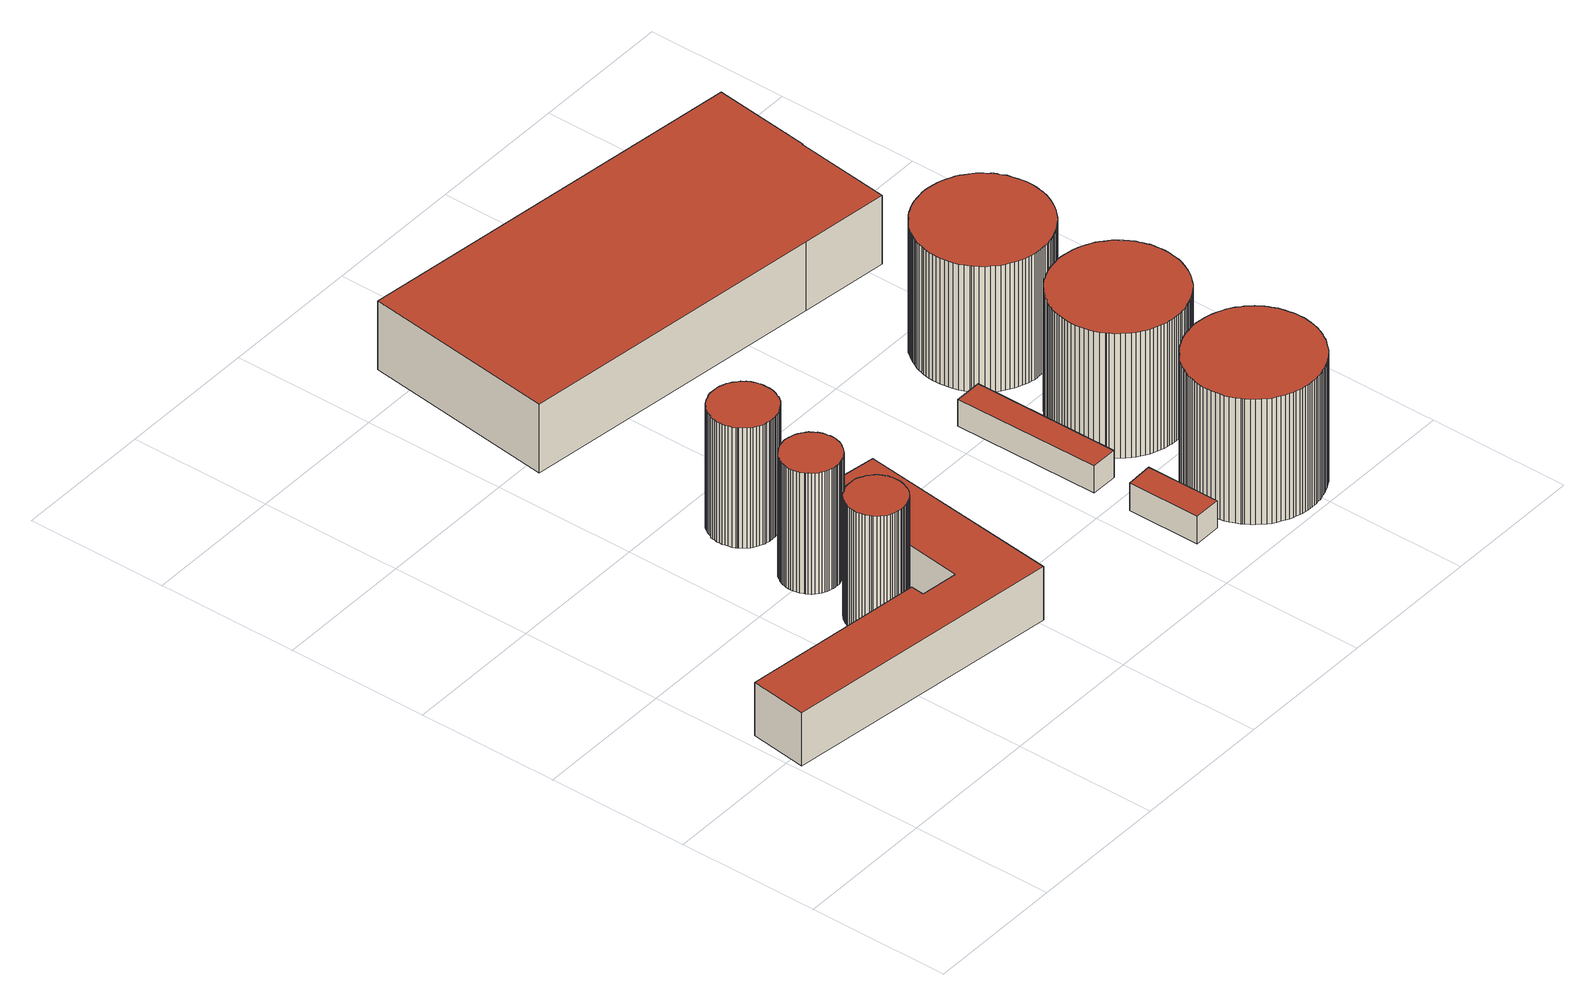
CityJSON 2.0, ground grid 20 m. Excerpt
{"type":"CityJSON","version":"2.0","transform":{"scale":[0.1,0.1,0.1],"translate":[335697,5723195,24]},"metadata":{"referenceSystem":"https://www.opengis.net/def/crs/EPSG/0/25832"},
"CityObjects":{
"building1":{"type":"Building","attributes":{"Geometrietyp2DReferenz":"3000","Gemeindeschluessel":"05170048","function":"31001_2143","roofType":"1000","measuredHeight":8.22},"address":[{"country":"Germany","locality":"Wesel","thoroughfareNumber":"1","thoroughfareName":"Zum Ölhafen"}],"geometry":[{"type":"Solid","lod":"2","boundaries":[[[[0,1,2,3]],[[4,5,1,0]],[[6,7,5,4]],[[8,9,7,6]],[[10,11,9,8]],[[12,13,11,10]],[[14,15,13,12]],[[3,2,15,14]],[[12,10,8,6,4,0,3,14]],[[1,5,7,9,11,13,15,2]]]],"semantics":{"surfaces":[{"type":"WallSurface"},{"type":"RoofSurface"},{"type":"GroundSurface"}],"values":[[0,0,0,0,0,0,0,0,1,2]]}}]},
"building2":{"type":"Building","attributes":{"Geometrietyp2DReferenz":"3000","Gemeindeschluessel":"05170048","function":"51003_1205","roofType":"1000","measuredHeight":18.51},"geometry":[{"type":"Solid","lod":"2","boundaries":[[[[16,17,18,19]],[[20,21,17,16]],[[22,23,21,20]],[[24,25,23,22]],[[26,27,25,24]],[[28,29,27,26]],[[30,31,29,28]],[[32,33,31,30]],[[34,35,33,32]],[[36,37,35,34]],[[38,39,37,36]],[[40,41,39,38]],[[42,43,41,40]],[[44,45,43,42]],[[46,47,45,44]],[[48,49,47,46]],[[50,51,49,48]],[[52,53,51,50]],[[54,55,53,52]],[[56,57,55,54]],[[58,59,57,56]],[[60,61,59,58]],[[62,63,61,60]],[[64,65,63,62]],[[66,67,65,64]],[[68,69,67,66]],[[70,71,69,68]],[[72,73,71,70]],[[74,75,73,72]],[[76,77,75,74]],[[78,79,77,76]],[[80,81,79,78]],[[82,83,81,80]],[[84,85,83,82]],[[86,87,85,84]],[[88,89,87,86]],[[90,91,89,88]],[[92,93,91,90]],[[94,95,93,92]],[[96,97,95,94]],[[98,99,97,96]],[[100,101,99,98]],[[102,103,101,100]],[[104,105,103,102]],[[106,107,105,104]],[[108,109,107,106]],[[110,111,109,108]],[[112,113,111,110]],[[114,115,113,112]],[[116,117,115,114]],[[118,119,117,116]],[[120,121,119,118]],[[122,123,121,120]],[[124,125,123,122]],[[126,127,125,124]],[[128,129,127,126]],[[130,131,129,128]],[[132,133,131,130]],[[134,135,133,132]],[[136,137,135,134]],[[138,139,137,136]],[[140,141,139,138]],[[142,143,141,140]],[[144,145,143,142]],[[146,147,145,144]],[[148,149,147,146]],[[150,151,149,148]],[[152,153,151,150]],[[154,155,153,152]],[[156,157,155,154]],[[158,159,157,156]],[[19,18,159,158]],[[156,154,152,150,148,146,144,142,140,138,136,134,132,130,128,126,124,122,120,118,116,114,112,110,108,106,104,102,100,98,96,94,92,90,88,86,84,82,80,78,76,74,72,70,68,66,64,62,60,58,56,54,52,50,48,46,44,42,40,38,36,34,32,30,28,26,24,22,20,16,19,158]],[[17,21,23,25,27,29,31,33,35,37,39,41,43,45,47,49,51,53,55,57,59,61,63,65,67,69,71,73,75,77,79,81,83,85,87,89,91,93,95,97,99,101,103,105,107,109,111,113,115,117,119,121,123,125,127,129,131,133,135,137,139,141,143,145,147,149,151,153,155,157,159,18]]]],"semantics":{"surfaces":[{"type":"WallSurface"},{"type":"RoofSurface"},{"type":"GroundSurface"}],"values":[[0,0,0,0,0,0,0,0,0,0,0,0,0,0,0,0,0,0,0,0,0,0,0,0,0,0,0,0,0,0,0,0,0,0,0,0,0,0,0,0,0,0,0,0,0,0,0,0,0,0,0,0,0,0,0,0,0,0,0,0,0,0,0,0,0,0,0,0,0,0,0,0,1,2]]}}]},
"building3":{"type":"Building","attributes":{"Geometrietyp2DReferenz":"3000","Gemeindeschluessel":"05170048","function":"51003_1205","roofType":"1000","measuredHeight":18.56},"geometry":[{"type":"Solid","lod":"2","boundaries":[[[[160,161,162,163]],[[164,165,161,160]],[[166,167,165,164]],[[168,169,167,166]],[[170,171,169,168]],[[172,173,171,170]],[[174,175,173,172]],[[176,177,175,174]],[[178,179,177,176]],[[180,181,179,178]],[[182,183,181,180]],[[184,185,183,182]],[[186,187,185,184]],[[188,189,187,186]],[[190,191,189,188]],[[192,193,191,190]],[[194,195,193,192]],[[196,197,195,194]],[[198,199,197,196]],[[200,201,199,198]],[[202,203,201,200]],[[204,205,203,202]],[[206,207,205,204]],[[208,209,207,206]],[[210,211,209,208]],[[212,213,211,210]],[[214,215,213,212]],[[216,217,215,214]],[[218,219,217,216]],[[220,221,219,218]],[[222,223,221,220]],[[224,225,223,222]],[[226,227,225,224]],[[228,229,227,226]],[[230,231,229,228]],[[232,233,231,230]],[[234,235,233,232]],[[236,237,235,234]],[[238,239,237,236]],[[240,241,239,238]],[[242,243,241,240]],[[244,245,243,242]],[[246,247,245,244]],[[248,249,247,246]],[[250,251,249,248]],[[252,253,251,250]],[[254,255,253,252]],[[256,257,255,254]],[[258,259,257,256]],[[260,261,259,258]],[[262,263,261,260]],[[264,265,263,262]],[[266,267,265,264]],[[268,269,267,266]],[[270,271,269,268]],[[272,273,271,270]],[[274,275,273,272]],[[276,277,275,274]],[[278,279,277,276]],[[280,281,279,278]],[[282,283,281,280]],[[284,285,283,282]],[[286,287,285,284]],[[288,289,287,286]],[[290,291,289,288]],[[292,293,291,290]],[[294,295,293,292]],[[296,297,295,294]],[[298,299,297,296]],[[300,301,299,298]],[[302,303,301,300]],[[163,162,303,302]],[[300,298,296,294,292,290,288,286,284,282,280,278,276,274,272,270,268,266,264,262,260,258,256,254,252,250,248,246,244,242,240,238,236,234,232,230,228,226,224,222,220,218,216,214,212,210,208,206,204,202,200,198,196,194,192,190,188,186,184,182,180,178,176,174,172,170,168,166,164,160,163,302]],[[161,165,167,169,171,173,175,177,179,181,183,185,187,189,191,193,195,197,199,201,203,205,207,209,211,213,215,217,219,221,223,225,227,229,231,233,235,237,239,241,243,245,247,249,251,253,255,257,259,261,263,265,267,269,271,273,275,277,279,281,283,285,287,289,291,293,295,297,299,301,303,162]]]],"semantics":{"surfaces":[{"type":"WallSurface"},{"type":"RoofSurface"},{"type":"GroundSurface"}],"values":[[0,0,0,0,0,0,0,0,0,0,0,0,0,0,0,0,0,0,0,0,0,0,0,0,0,0,0,0,0,0,0,0,0,0,0,0,0,0,0,0,0,0,0,0,0,0,0,0,0,0,0,0,0,0,0,0,0,0,0,0,0,0,0,0,0,0,0,0,0,0,0,0,1,2]]}}]},
"building4":{"type":"Building","attributes":{"Geometrietyp2DReferenz":"3000","Gemeindeschluessel":"05170048","function":"51003_1205","roofType":"1000","measuredHeight":18.57},"geometry":[{"type":"Solid","lod":"2","boundaries":[[[[304,305,306,307]],[[308,309,305,304]],[[310,311,309,308]],[[312,313,311,310]],[[314,315,313,312]],[[316,317,315,314]],[[318,319,317,316]],[[320,321,319,318]],[[322,323,321,320]],[[324,325,323,322]],[[326,327,325,324]],[[328,329,327,326]],[[330,331,329,328]],[[332,333,331,330]],[[334,335,333,332]],[[336,337,335,334]],[[338,339,337,336]],[[340,341,339,338]],[[342,343,341,340]],[[344,345,343,342]],[[346,347,345,344]],[[348,349,347,346]],[[350,351,349,348]],[[352,353,351,350]],[[354,355,353,352]],[[356,357,355,354]],[[358,359,357,356]],[[360,361,359,358]],[[362,363,361,360]],[[364,365,363,362]],[[366,367,365,364]],[[368,369,367,366]],[[370,371,369,368]],[[372,373,371,370]],[[374,375,373,372]],[[376,377,375,374]],[[378,379,377,376]],[[380,381,379,378]],[[382,383,381,380]],[[384,385,383,382]],[[386,387,385,384]],[[388,389,387,386]],[[390,391,389,388]],[[392,393,391,390]],[[394,395,393,392]],[[396,397,395,394]],[[398,399,397,396]],[[400,401,399,398]],[[402,403,401,400]],[[404,405,403,402]],[[406,407,405,404]],[[408,409,407,406]],[[410,411,409,408]],[[412,413,411,410]],[[414,415,413,412]],[[416,417,415,414]],[[418,419,417,416]],[[420,421,419,418]],[[422,423,421,420]],[[424,425,423,422]],[[426,427,425,424]],[[428,429,427,426]],[[430,431,429,428]],[[432,433,431,430]],[[434,435,433,432]],[[436,437,435,434]],[[438,439,437,436]],[[440,441,439,438]],[[442,443,441,440]],[[444,445,443,442]],[[446,447,445,444]],[[448,449,447,446]],[[450,451,449,448]],[[452,453,451,450]],[[454,455,453,452]],[[456,457,455,454]],[[458,459,457,456]],[[307,306,459,458]],[[456,454,452,450,448,446,444,442,440,438,436,434,432,430,428,426,424,422,420,418,416,414,412,410,408,406,404,402,400,398,396,394,392,390,388,386,384,382,380,378,376,374,372,370,368,366,364,362,360,358,356,354,352,350,348,346,344,342,340,338,336,334,332,330,328,326,324,322,320,318,316,314,312,310,308,304,307,458]],[[305,309,311,313,315,317,319,321,323,325,327,329,331,333,335,337,339,341,343,345,347,349,351,353,355,357,359,361,363,365,367,369,371,373,375,377,379,381,383,385,387,389,391,393,395,397,399,401,403,405,407,409,411,413,415,417,419,421,423,425,427,429,431,433,435,437,439,441,443,445,447,449,451,453,455,457,459,306]]]],"semantics":{"surfaces":[{"type":"WallSurface"},{"type":"RoofSurface"},{"type":"GroundSurface"}],"values":[[0,0,0,0,0,0,0,0,0,0,0,0,0,0,0,0,0,0,0,0,0,0,0,0,0,0,0,0,0,0,0,0,0,0,0,0,0,0,0,0,0,0,0,0,0,0,0,0,0,0,0,0,0,0,0,0,0,0,0,0,0,0,0,0,0,0,0,0,0,0,0,0,0,0,0,0,0,0,1,2]]}}]},
"building5":{"type":"Building","attributes":{"Geometrietyp2DReferenz":"3000","Gemeindeschluessel":"05170048","function":"31001_2512","roofType":"1000","measuredHeight":4.15},"address":[{"country":"Germany","locality":"Wesel","thoroughfareNumber":"1","thoroughfareName":"Zum Ölhafen"}],"geometry":[{"type":"Solid","lod":"2","boundaries":[[[[460,461,462,463]],[[464,465,461,460]],[[466,467,465,464]],[[463,462,467,466]],[[464,460,463,466]],[[461,465,467,462]]]],"semantics":{"surfaces":[{"type":"WallSurface"},{"type":"RoofSurface"},{"type":"GroundSurface"}],"values":[[0,0,0,0,1,2]]}}]},
"building6":{"type":"Building","attributes":{"Geometrietyp2DReferenz":"3000","Gemeindeschluessel":"05170048","function":"31001_2512","roofType":"1000","measuredHeight":4.15},"address":[{"country":"Germany","locality":"Wesel","thoroughfareNumber":"1","thoroughfareName":"Zum Ölhafen"}],"geometry":[{"type":"Solid","lod":"2","boundaries":[[[[468,469,470,471]],[[472,473,469,468]],[[474,475,473,472]],[[471,470,475,474]],[[472,468,471,474]],[[469,473,475,470]]]],"semantics":{"surfaces":[{"type":"WallSurface"},{"type":"RoofSurface"},{"type":"GroundSurface"}],"values":[[0,0,0,0,1,2]]}}]},
"building7":{"type":"Building","attributes":{"Geometrietyp2DReferenz":"3000","Gemeindeschluessel":"05170048","function":"51003_1205","roofType":"1000","measuredHeight":19.26},"geometry":[{"type":"Solid","lod":"2","boundaries":[[[[476,477,478,479]],[[480,481,477,476]],[[482,483,481,480]],[[484,485,483,482]],[[486,487,485,484]],[[488,489,487,486]],[[490,491,489,488]],[[492,493,491,490]],[[494,495,493,492]],[[496,497,495,494]],[[498,499,497,496]],[[500,501,499,498]],[[502,503,501,500]],[[504,505,503,502]],[[506,507,505,504]],[[508,509,507,506]],[[510,511,509,508]],[[512,513,511,510]],[[514,515,513,512]],[[516,517,515,514]],[[518,519,517,516]],[[520,521,519,518]],[[522,523,521,520]],[[524,525,523,522]],[[526,527,525,524]],[[528,529,527,526]],[[530,531,529,528]],[[532,533,531,530]],[[534,535,533,532]],[[536,537,535,534]],[[538,539,537,536]],[[540,541,539,538]],[[542,543,541,540]],[[544,545,543,542]],[[546,547,545,544]],[[548,549,547,546]],[[550,551,549,548]],[[552,553,551,550]],[[554,555,553,552]],[[556,557,555,554]],[[558,559,557,556]],[[560,561,559,558]],[[562,563,561,560]],[[564,565,563,562]],[[566,567,565,564]],[[568,569,567,566]],[[570,571,569,568]],[[572,573,571,570]],[[574,575,573,572]],[[576,577,575,574]],[[578,579,577,576]],[[580,581,579,578]],[[582,583,581,580]],[[584,585,583,582]],[[586,587,585,584]],[[588,589,587,586]],[[590,591,589,588]],[[592,593,591,590]],[[594,595,593,592]],[[596,597,595,594]],[[598,599,597,596]],[[600,601,599,598]],[[602,603,601,600]],[[604,605,603,602]],[[606,607,605,604]],[[608,609,607,606]],[[610,611,609,608]],[[612,613,611,610]],[[614,615,613,612]],[[616,617,615,614]],[[618,619,617,616]],[[620,621,619,618]],[[622,623,621,620]],[[624,625,623,622]],[[626,627,625,624]],[[628,629,627,626]],[[630,631,629,628]],[[632,633,631,630]],[[634,635,633,632]],[[636,637,635,634]],[[638,639,637,636]],[[640,641,639,638]],[[642,643,641,640]],[[644,645,643,642]],[[646,647,645,644]],[[648,649,647,646]],[[650,651,649,648]],[[652,653,651,650]],[[654,655,653,652]],[[656,657,655,654]],[[658,659,657,656]],[[660,661,659,658]],[[662,663,661,660]],[[664,665,663,662]],[[666,667,665,664]],[[668,669,667,666]],[[670,671,669,668]],[[672,673,671,670]],[[674,675,673,672]],[[676,677,675,674]],[[678,679,677,676]],[[680,681,679,678]],[[682,683,681,680]],[[684,685,683,682]],[[686,687,685,684]],[[688,689,687,686]],[[690,691,689,688]],[[479,478,691,690]],[[688,686,684,682,680,678,676,674,672,670,668,666,664,662,660,658,656,654,652,650,648,646,644,642,640,638,636,634,632,630,628,626,624,622,620,618,616,614,612,610,608,606,604,602,600,598,596,594,592,590,588,586,584,582,580,578,576,574,572,570,568,566,564,562,560,558,556,554,552,550,548,546,544,542,540,538,536,534,532,530,528,526,524,522,520,518,516,514,512,510,508,506,504,502,500,498,496,494,492,490,488,486,484,482,480,476,479,690]],[[477,481,483,485,487,489,491,493,495,497,499,501,503,505,507,509,511,513,515,517,519,521,523,525,527,529,531,533,535,537,539,541,543,545,547,549,551,553,555,557,559,561,563,565,567,569,571,573,575,577,579,581,583,585,587,589,591,593,595,597,599,601,603,605,607,609,611,613,615,617,619,621,623,625,627,629,631,633,635,637,639,641,643,645,647,649,651,653,655,657,659,661,663,665,667,669,671,673,675,677,679,681,683,685,687,689,691,478]]]],"semantics":{"surfaces":[{"type":"WallSurface"},{"type":"RoofSurface"},{"type":"GroundSurface"}],"values":[[0,0,0,0,0,0,0,0,0,0,0,0,0,0,0,0,0,0,0,0,0,0,0,0,0,0,0,0,0,0,0,0,0,0,0,0,0,0,0,0,0,0,0,0,0,0,0,0,0,0,0,0,0,0,0,0,0,0,0,0,0,0,0,0,0,0,0,0,0,0,0,0,0,0,0,0,0,0,0,0,0,0,0,0,0,0,0,0,0,0,0,0,0,0,0,0,0,0,0,0,0,0,0,0,0,0,0,0,1,2]]}}]},
"building8":{"type":"Building","attributes":{"Geometrietyp2DReferenz":"3000","Gemeindeschluessel":"05170048","function":"31001_2100","roofType":"1000","measuredHeight":10.58},"address":[{"country":"Germany","locality":"Wesel","thoroughfareNumber":"1","thoroughfareName":"Zum Ölhafen"}],"geometry":[{"type":"Solid","lod":"2","boundaries":[[[[692,693,694,695]],[[696,697,693,692]],[[698,699,697,696]],[[700,701,699,698]],[[702,703,701,700]],[[704,705,703,702]],[[695,694,705,704]],[[702,700,698,696,692,695,704]],[[693,697,699,701,703,705,694]]]],"semantics":{"surfaces":[{"type":"WallSurface"},{"type":"RoofSurface"},{"type":"GroundSurface"}],"values":[[0,0,0,0,0,0,0,1,2]]}}]},
"building9":{"type":"Building","attributes":{"Geometrietyp2DReferenz":"3000","Gemeindeschluessel":"05170048","function":"51003_1205","roofType":"1000","measuredHeight":19.22},"geometry":[{"type":"Solid","lod":"2","boundaries":[[[[706,707,708,709]],[[710,711,707,706]],[[712,713,711,710]],[[714,715,713,712]],[[716,717,715,714]],[[718,719,717,716]],[[720,721,719,718]],[[722,723,721,720]],[[724,725,723,722]],[[726,727,725,724]],[[728,729,727,726]],[[730,731,729,728]],[[732,733,731,730]],[[734,735,733,732]],[[736,737,735,734]],[[738,739,737,736]],[[740,741,739,738]],[[742,743,741,740]],[[744,745,743,742]],[[746,747,745,744]],[[748,749,747,746]],[[750,751,749,748]],[[752,753,751,750]],[[754,755,753,752]],[[756,757,755,754]],[[758,759,757,756]],[[760,761,759,758]],[[762,763,761,760]],[[764,765,763,762]],[[766,767,765,764]],[[768,769,767,766]],[[770,771,769,768]],[[772,773,771,770]],[[774,775,773,772]],[[776,777,775,774]],[[778,779,777,776]],[[780,781,779,778]],[[782,783,781,780]],[[784,785,783,782]],[[786,787,785,784]],[[788,789,787,786]],[[790,791,789,788]],[[792,793,791,790]],[[794,795,793,792]],[[796,797,795,794]],[[798,799,797,796]],[[800,801,799,798]],[[802,803,801,800]],[[804,805,803,802]],[[806,807,805,804]],[[808,809,807,806]],[[810,811,809,808]],[[812,813,811,810]],[[814,815,813,812]],[[816,817,815,814]],[[818,819,817,816]],[[820,821,819,818]],[[822,823,821,820]],[[824,825,823,822]],[[826,827,825,824]],[[828,829,827,826]],[[830,831,829,828]],[[832,833,831,830]],[[834,835,833,832]],[[836,837,835,834]],[[838,839,837,836]],[[840,841,839,838]],[[842,843,841,840]],[[844,845,843,842]],[[846,847,845,844]],[[848,849,847,846]],[[850,851,849,848]],[[852,853,851,850]],[[854,855,853,852]],[[856,857,855,854]],[[858,859,857,856]],[[860,861,859,858]],[[862,863,861,860]],[[864,865,863,862]],[[866,867,865,864]],[[868,869,867,866]],[[870,871,869,868]],[[872,873,871,870]],[[874,875,873,872]],[[876,877,875,874]],[[878,879,877,876]],[[880,881,879,878]],[[882,883,881,880]],[[884,885,883,882]],[[886,887,885,884]],[[888,889,887,886]],[[890,891,889,888]],[[892,893,891,890]],[[894,895,893,892]],[[896,897,895,894]],[[898,899,897,896]],[[900,901,899,898]],[[902,903,901,900]],[[904,905,903,902]],[[906,907,905,904]],[[908,909,907,906]],[[910,911,909,908]],[[912,913,911,910]],[[914,915,913,912]],[[916,917,915,914]],[[918,919,917,916]],[[920,921,919,918]],[[709,708,921,920]],[[918,916,914,912,910,908,906,904,902,900,898,896,894,892,890,888,886,884,882,880,878,876,874,872,870,868,866,864,862,860,858,856,854,852,850,848,846,844,842,840,838,836,834,832,830,828,826,824,822,820,818,816,814,812,810,808,806,804,802,800,798,796,794,792,790,788,786,784,782,780,778,776,774,772,770,768,766,764,762,760,758,756,754,752,750,748,746,744,742,740,738,736,734,732,730,728,726,724,722,720,718,716,714,712,710,706,709,920]],[[707,711,713,715,717,719,721,723,725,727,729,731,733,735,737,739,741,743,745,747,749,751,753,755,757,759,761,763,765,767,769,771,773,775,777,779,781,783,785,787,789,791,793,795,797,799,801,803,805,807,809,811,813,815,817,819,821,823,825,827,829,831,833,835,837,839,841,843,845,847,849,851,853,855,857,859,861,863,865,867,869,871,873,875,877,879,881,883,885,887,889,891,893,895,897,899,901,903,905,907,909,911,913,915,917,919,921,708]]]],"semantics":{"surfaces":[{"type":"WallSurface"},{"type":"RoofSurface"},{"type":"GroundSurface"}],"values":[[0,0,0,0,0,0,0,0,0,0,0,0,0,0,0,0,0,0,0,0,0,0,0,0,0,0,0,0,0,0,0,0,0,0,0,0,0,0,0,0,0,0,0,0,0,0,0,0,0,0,0,0,0,0,0,0,0,0,0,0,0,0,0,0,0,0,0,0,0,0,0,0,0,0,0,0,0,0,0,0,0,0,0,0,0,0,0,0,0,0,0,0,0,0,0,0,0,0,0,0,0,0,0,0,0,0,0,0,1,2]]}}]},
"building10":{"type":"Building","attributes":{"Geometrietyp2DReferenz":"3000","Gemeindeschluessel":"05170048","function":"51003_1205","roofType":"1000","measuredHeight":19.32},"geometry":[{"type":"Solid","lod":"2","boundaries":[[[[922,923,924,925]],[[926,927,923,922]],[[928,929,927,926]],[[930,931,929,928]],[[932,933,931,930]],[[934,935,933,932]],[[936,937,935,934]],[[938,939,937,936]],[[940,941,939,938]],[[942,943,941,940]],[[944,945,943,942]],[[946,947,945,944]],[[948,949,947,946]],[[950,951,949,948]],[[952,953,951,950]],[[954,955,953,952]],[[956,957,955,954]],[[958,959,957,956]],[[960,961,959,958]],[[962,963,961,960]],[[964,965,963,962]],[[966,967,965,964]],[[968,969,967,966]],[[970,971,969,968]],[[972,973,971,970]],[[974,975,973,972]],[[976,977,975,974]],[[978,979,977,976]],[[980,981,979,978]],[[982,983,981,980]],[[984,985,983,982]],[[986,987,985,984]],[[988,989,987,986]],[[990,991,989,988]],[[992,993,991,990]],[[994,995,993,992]],[[996,997,995,994]],[[998,999,997,996]],[[1000,1001,999,998]],[[1002,1003,1001,1000]],[[1004,1005,1003,1002]],[[1006,1007,1005,1004]],[[1008,1009,1007,1006]],[[1010,1011,1009,1008]],[[1012,1013,1011,1010]],[[1014,1015,1013,1012]],[[1016,1017,1015,1014]],[[1018,1019,1017,1016]],[[1020,1021,1019,1018]],[[1022,1023,1021,1020]],[[1024,1025,1023,1022]],[[1026,1027,1025,1024]],[[1028,1029,1027,1026]],[[1030,1031,1029,1028]],[[1032,1033,1031,1030]],[[1034,1035,1033,1032]],[[1036,1037,1035,1034]],[[1038,1039,1037,1036]],[[1040,1041,1039,1038]],[[1042,1043,1041,1040]],[[1044,1045,1043,1042]],[[1046,1047,1045,1044]],[[1048,1049,1047,1046]],[[1050,1051,1049,1048]],[[1052,1053,1051,1050]],[[1054,1055,1053,1052]],[[1056,1057,1055,1054]],[[1058,1059,1057,1056]],[[1060,1061,1059,1058]],[[1062,1063,1061,1060]],[[1064,1065,1063,1062]],[[1066,1067,1065,1064]],[[1068,1069,1067,1066]],[[1070,1071,1069,1068]],[[1072,1073,1071,1070]],[[1074,1075,1073,1072]],[[1076,1077,1075,1074]],[[1078,1079,1077,1076]],[[1080,1081,1079,1078]],[[1082,1083,1081,1080]],[[1084,1085,1083,1082]],[[1086,1087,1085,1084]],[[1088,1089,1087,1086]],[[1090,1091,1089,1088]],[[1092,1093,1091,1090]],[[1094,1095,1093,1092]],[[1096,1097,1095,1094]],[[1098,1099,1097,1096]],[[1100,1101,1099,1098]],[[1102,1103,1101,1100]],[[1104,1105,1103,1102]],[[1106,1107,1105,1104]],[[1108,1109,1107,1106]],[[1110,1111,1109,1108]],[[1112,1113,1111,1110]],[[1114,1115,1113,1112]],[[1116,1117,1115,1114]],[[1118,1119,1117,1116]],[[1120,1121,1119,1118]],[[1122,1123,1121,1120]],[[1124,1125,1123,1122]],[[1126,1127,1125,1124]],[[1128,1129,1127,1126]],[[1130,1131,1129,1128]],[[1132,1133,1131,1130]],[[1134,1135,1133,1132]],[[1136,1137,1135,1134]],[[925,924,1137,1136]],[[1134,1132,1130,1128,1126,1124,1122,1120,1118,1116,1114,1112,1110,1108,1106,1104,1102,1100,1098,1096,1094,1092,1090,1088,1086,1084,1082,1080,1078,1076,1074,1072,1070,1068,1066,1064,1062,1060,1058,1056,1054,1052,1050,1048,1046,1044,1042,1040,1038,1036,1034,1032,1030,1028,1026,1024,1022,1020,1018,1016,1014,1012,1010,1008,1006,1004,1002,1000,998,996,994,992,990,988,986,984,982,980,978,976,974,972,970,968,966,964,962,960,958,956,954,952,950,948,946,944,942,940,938,936,934,932,930,928,926,922,925,1136]],[[923,927,929,931,933,935,937,939,941,943,945,947,949,951,953,955,957,959,961,963,965,967,969,971,973,975,977,979,981,983,985,987,989,991,993,995,997,999,1001,1003,1005,1007,1009,1011,1013,1015,1017,1019,1021,1023,1025,1027,1029,1031,1033,1035,1037,1039,1041,1043,1045,1047,1049,1051,1053,1055,1057,1059,1061,1063,1065,1067,1069,1071,1073,1075,1077,1079,1081,1083,1085,1087,1089,1091,1093,1095,1097,1099,1101,1103,1105,1107,1109,1111,1113,1115,1117,1119,1121,1123,1125,1127,1129,1131,1133,1135,1137,924]]]],"semantics":{"surfaces":[{"type":"WallSurface"},{"type":"RoofSurface"},{"type":"GroundSurface"}],"values":[[0,0,0,0,0,0,0,0,0,0,0,0,0,0,0,0,0,0,0,0,0,0,0,0,0,0,0,0,0,0,0,0,0,0,0,0,0,0,0,0,0,0,0,0,0,0,0,0,0,0,0,0,0,0,0,0,0,0,0,0,0,0,0,0,0,0,0,0,0,0,0,0,0,0,0,0,0,0,0,0,0,0,0,0,0,0,0,0,0,0,0,0,0,0,0,0,0,0,0,0,0,0,0,0,0,0,0,0,1,2]]}}]}
},
"vertices":[
[276,226,89],[276,226,7],[15,260,7],[15,260,89],[274,207,89],[274,207,7],[327,200,89],[327,200,7],[357,429,89],[357,429,7],[440,416,89],[440,416,7],[405,126,89],[405,126,7],[4,179,89],[4,179,7],
[248,275,193],[248,275,8],[250,271,8],[250,271,193],[247,279,193],[247,279,8],[246,283,193],[246,283,8],[245,287,193],[245,287,8],[246,291,193],[246,291,8],[246,294,193],[246,294,8],[247,298,193],[247,298,8],[247,301,193],[247,301,8],[248,303,193],[248,303,8],[250,306,193],[250,306,8],[251,308,193],[251,308,8],[252,310,193],[252,310,8],[254,313,193],[254,313,8],[256,315,193],[256,315,8],[258,317,193],[258,317,8],[260,319,193],[260,319,8],[263,322,193],[263,322,8],[267,323,193],[267,323,8],[270,325,193],[270,325,8],[274,327,193],[274,327,8],[278,328,193],[278,328,8],[283,328,193],[283,328,8],[285,328,193],[285,328,8],[288,328,193],[288,328,8],[293,328,193],[293,328,8],[297,327,193],[297,327,8],[301,325,193],[301,325,8],[304,323,193],[304,323,8],[308,322,193],[308,322,8],[310,319,193],[310,319,8],[313,317,193],[313,317,8],[315,315,193],[315,315,8],[317,313,193],[317,313,8],[319,310,193],[319,310,8],[320,308,193],[320,308,8],[321,306,193],[321,306,8],[322,303,193],[322,303,8],[324,301,193],[324,301,8],[324,298,193],[324,298,8],[325,294,193],[325,294,8],[325,291,193],[325,291,8],[325,287,193],[325,287,8],[325,283,193],[325,283,8],[324,279,193],[324,279,8],[323,275,193],[323,275,8],[321,271,193],[321,271,8],[320,268,193],[320,268,8],[319,266,193],[319,266,8],[316,262,193],[316,262,8],[313,259,193],[313,259,8],[310,256,193],[310,256,8],[307,254,193],[307,254,8],[303,252,193],[303,252,8],[300,251,193],[300,251,8],[297,250,193],[297,250,8],[294,249,193],[294,249,8],[291,249,193],[291,249,8],[288,248,193],[288,248,8],[285,248,193],[285,248,8],[283,248,193],[283,248,8],[280,249,193],[280,249,8],[277,249,193],[277,249,8],[274,250,193],[274,250,8],[271,251,193],[271,251,8],[268,252,193],[268,252,8],[264,254,193],[264,254,8],[261,256,193],[261,256,8],[258,259,193],[258,259,8],[255,262,193],[255,262,8],[252,266,193],[252,266,8],[251,268,193],[251,268,8],
[262,387,194],[262,387,8],[264,382,8],[264,382,194],[261,391,194],[261,391,8],[260,395,194],[260,395,8],[260,399,194],[260,399,8],[260,402,194],[260,402,8],[260,406,194],[260,406,8],[261,409,194],[261,409,8],[262,412,194],[262,412,8],[263,415,194],[263,415,8],[264,418,194],[264,418,8],[265,420,194],[265,420,8],[267,422,194],[267,422,8],[268,424,194],[268,424,8],[270,427,194],[270,427,8],[272,429,194],[272,429,8],[275,431,194],[275,431,8],[278,433,194],[278,433,8],[281,435,194],[281,435,8],[285,437,194],[285,437,8],[288,438,194],[288,438,8],[293,439,194],[293,439,8],[297,440,194],[297,440,8],[300,440,194],[300,440,8],[302,440,194],[302,440,8],[307,439,194],[307,439,8],[311,438,194],[311,438,8],[315,437,194],[315,437,8],[319,435,194],[319,435,8],[322,433,194],[322,433,8],[325,431,194],[325,431,8],[327,429,194],[327,429,8],[330,427,194],[330,427,8],[331,424,194],[331,424,8],[333,422,194],[333,422,8],[334,420,194],[334,420,8],[336,418,194],[336,418,8],[337,415,194],[337,415,8],[338,412,194],[338,412,8],[339,409,194],[339,409,8],[339,406,194],[339,406,8],[340,402,194],[340,402,8],[340,399,194],[340,399,8],[340,395,194],[340,395,8],[339,391,194],[339,391,8],[338,387,194],[338,387,8],[336,382,194],[336,382,8],[334,380,194],[334,380,8],[333,378,194],[333,378,8],[330,374,194],[330,374,8],[327,371,194],[327,371,8],[324,368,194],[324,368,8],[321,366,194],[321,366,8],[318,364,194],[318,364,8],[314,363,194],[314,363,8],[311,362,194],[311,362,8],[308,361,194],[308,361,8],[305,360,194],[305,360,8],[302,360,194],[302,360,8],[300,360,194],[300,360,8],[297,360,194],[297,360,8],[294,360,194],[294,360,8],[292,361,194],[292,361,8],[288,362,194],[288,362,8],[285,363,194],[285,363,8],[282,364,194],[282,364,8],[279,366,194],[279,366,8],[276,368,194],[276,368,8],[272,371,194],[272,371,8],[269,374,194],[269,374,8],[267,378,194],[267,378,8],[265,380,194],[265,380,8],
[280,505,193],[280,505,8],[282,501,8],[282,501,193],[279,510,193],[279,510,8],[278,514,193],[278,514,8],[277,518,193],[277,518,8],[277,522,193],[277,522,8],[277,526,193],[277,526,8],[278,530,193],[278,530,8],[278,533,193],[278,533,8],[279,537,193],[279,537,8],[281,539,193],[281,539,8],[282,542,193],[282,542,8],[283,545,193],[283,545,8],[285,547,193],[285,547,8],[286,549,193],[286,549,8],[288,552,193],[288,552,8],[290,554,193],[290,554,8],[293,556,193],[293,556,8],[296,559,193],[296,559,8],[299,561,193],[299,561,8],[303,563,193],[303,563,8],[307,564,193],[307,564,8],[311,566,193],[311,566,8],[316,567,193],[316,567,8],[321,567,193],[321,567,8],[322,567,193],[322,567,8],[324,567,193],[324,567,8],[329,567,193],[329,567,8],[333,566,193],[333,566,8],[338,564,193],[338,564,8],[342,563,193],[342,563,8],[345,561,193],[345,561,8],[348,559,193],[348,559,8],[351,556,193],[351,556,8],[354,554,193],[354,554,8],[356,552,193],[356,552,8],[358,549,193],[358,549,8],[360,547,193],[360,547,8],[361,545,193],[361,545,8],[363,542,193],[363,542,8],[364,539,193],[364,539,8],[365,537,193],[365,537,8],[366,533,193],[366,533,8],[367,530,193],[367,530,8],[367,526,193],[367,526,8],[367,522,193],[367,522,8],[367,518,193],[367,518,8],[367,514,193],[367,514,8],[366,510,193],[366,510,8],[364,505,193],[364,505,8],[362,501,193],[362,501,8],[361,499,193],[361,499,8],[361,498,193],[361,498,8],[358,494,193],[358,494,8],[355,490,193],[355,490,8],[351,487,193],[351,487,8],[348,485,193],[348,485,8],[344,483,193],[344,483,8],[341,481,193],[341,481,8],[338,479,193],[338,479,8],[334,478,193],[334,478,8],[331,478,193],[331,478,8],[328,477,193],[328,477,8],[325,477,193],[325,477,8],[322,477,193],[322,477,8],[319,477,193],[319,477,8],[317,477,193],[317,477,8],[313,478,193],[313,478,8],[310,478,193],[310,478,8],[307,479,193],[307,479,8],[303,481,193],[303,481,8],[300,483,193],[300,483,8],[296,485,193],[296,485,8],[293,487,193],[293,487,8],[290,490,193],[290,490,8],[287,494,193],[287,494,8],[284,498,193],[284,498,8],[283,499,193],[283,499,8],
[672,71,50],[672,71,8],[671,176,8],[671,176,50],[633,71,50],[633,71,8],[633,175,50],[633,175,8],
[671,229,49],[671,229,8],[670,437,8],[670,437,49],[633,229,49],[633,229,8],[631,437,49],[631,437,8],
[693,60,201],[693,60,8],[696,54,8],[696,54,201],[690,67,201],[690,67,8],[688,73,201],[688,73,8],[687,79,201],[687,79,8],[686,85,201],[686,85,8],[685,91,201],[685,91,8],[685,97,201],[685,97,8],[685,103,201],[685,103,8],[685,108,201],[685,108,8],[686,113,201],[686,113,8],[687,118,201],[687,118,8],[689,123,201],[689,123,8],[690,127,201],[690,127,8],[691,131,201],[691,131,8],[693,135,201],[693,135,8],[695,138,201],[695,138,8],[697,142,201],[697,142,8],[699,145,201],[699,145,8],[701,149,201],[701,149,8],[704,152,201],[704,152,8],[706,155,201],[706,155,8],[709,159,201],[709,159,8],[713,162,201],[713,162,8],[717,165,201],[717,165,8],[721,169,201],[721,169,8],[725,172,201],[725,172,8],[730,175,201],[730,175,8],[735,177,201],[735,177,8],[740,180,201],[740,180,8],[746,182,201],[746,182,8],[752,184,201],[752,184,8],[759,185,201],[759,185,8],[765,186,201],[765,186,8],[772,187,201],[772,187,8],[775,187,201],[775,187,8],[777,187,201],[777,187,8],[784,186,201],[784,186,8],[791,185,201],[791,185,8],[797,184,201],[797,184,8],[803,182,201],[803,182,8],[809,180,201],[809,180,8],[815,177,201],[815,177,8],[820,175,201],[820,175,8],[825,172,201],[825,172,8],[829,169,201],[829,169,8],[833,165,201],[833,165,8],[837,162,201],[837,162,8],[840,159,201],[840,159,8],[843,155,201],[843,155,8],[846,152,201],[846,152,8],[848,149,201],[848,149,8],[851,145,201],[851,145,8],[853,142,201],[853,142,8],[855,138,201],[855,138,8],[856,135,201],[856,135,8],[858,131,201],[858,131,8],[860,127,201],[860,127,8],[861,123,201],[861,123,8],[862,118,201],[862,118,8],[863,113,201],[863,113,8],[864,108,201],[864,108,8],[865,103,201],[865,103,8],[865,97,201],[865,97,8],[865,91,201],[865,91,8],[864,85,201],[864,85,8],[863,79,201],[863,79,8],[862,73,201],[862,73,8],[860,67,201],[860,67,8],[857,60,201],[857,60,8],[854,54,201],[854,54,8],[853,52,201],[853,52,8],[851,50,201],[851,50,8],[848,44,201],[848,44,8],[843,39,201],[843,39,8],[839,34,201],[839,34,8],[834,29,201],[834,29,8],[829,25,201],[829,25,8],[825,22,201],[825,22,8],[820,19,201],[820,19,8],[815,16,201],[815,16,8],[810,14,201],[810,14,8],[805,12,201],[805,12,8],[800,11,201],[800,11,8],[796,9,201],[796,9,8],[791,8,201],[791,8,8],[787,8,201],[787,8,8],[783,7,201],[783,7,8],[779,7,201],[779,7,8],[775,7,201],[775,7,8],[771,7,201],[771,7,8],[767,7,201],[767,7,8],[763,8,201],[763,8,8],[758,8,201],[758,8,8],[754,9,201],[754,9,8],[749,11,201],[749,11,8],[745,12,201],[745,12,8],[740,14,201],[740,14,8],[735,16,201],[735,16,8],[730,19,201],[730,19,8],[725,22,201],[725,22,8],[720,25,201],[720,25,8],[715,29,201],[715,29,8],[711,34,201],[711,34,8],[706,39,201],[706,39,8],[702,44,201],[702,44,8],[698,50,201],[698,50,8],[697,52,201],[697,52,8],
[841,842,109],[841,842,3],[858,981,3],[858,981,109],[840,842,109],[840,842,3],[823,706,109],[823,706,3],[696,722,109],[696,722,3],[252,779,109],[252,779,3],[287,1055,109],[287,1055,3],
[691,267,200],[691,267,8],[694,261,8],[694,261,200],[688,274,200],[688,274,8],[686,280,200],[686,280,8],[685,286,200],[685,286,8],[684,292,200],[684,292,8],[683,298,200],[683,298,8],[683,304,200],[683,304,8],[683,310,200],[683,310,8],[684,315,200],[684,315,8],[685,320,200],[685,320,8],[686,325,200],[686,325,8],[687,329,200],[687,329,8],[688,334,200],[688,334,8],[690,338,200],[690,338,8],[692,342,200],[692,342,8],[693,345,200],[693,345,8],[695,349,200],[695,349,8],[697,352,200],[697,352,8],[700,355,200],[700,355,8],[702,359,200],[702,359,8],[705,362,200],[705,362,8],[708,366,200],[708,366,8],[711,369,200],[711,369,8],[715,372,200],[715,372,8],[719,376,200],[719,376,8],[723,379,200],[723,379,8],[728,382,200],[728,382,8],[733,384,200],[733,384,8],[739,387,200],[739,387,8],[744,389,200],[744,389,8],[751,391,200],[751,391,8],[757,392,200],[757,392,8],[764,393,200],[764,393,8],[771,394,200],[771,394,8],[773,394,200],[773,394,8],[776,394,200],[776,394,8],[783,393,200],[783,393,8],[789,392,200],[789,392,8],[796,391,200],[796,391,8],[802,389,200],[802,389,8],[808,387,200],[808,387,8],[813,384,200],[813,384,8],[818,382,200],[818,382,8],[823,379,200],[823,379,8],[827,376,200],[827,376,8],[831,372,200],[831,372,8],[835,369,200],[835,369,8],[839,366,200],[839,366,8],[842,362,200],[842,362,8],[844,359,200],[844,359,8],[847,355,200],[847,355,8],[849,352,200],[849,352,8],[851,349,200],[851,349,8],[853,345,200],[853,345,8],[855,342,200],[855,342,8],[856,338,200],[856,338,8],[858,334,200],[858,334,8],[859,329,200],[859,329,8],[861,325,200],[861,325,8],[862,320,200],[862,320,8],[862,315,200],[862,315,8],[863,310,200],[863,310,8],[863,304,200],[863,304,8],[863,298,200],[863,298,8],[862,292,200],[862,292,8],[861,286,200],[861,286,8],[860,280,200],[860,280,8],[858,274,200],[858,274,8],[855,267,200],[855,267,8],[852,261,200],[852,261,8],[851,259,200],[851,259,8],[850,257,200],[850,257,8],[846,251,200],[846,251,8],[842,246,200],[842,246,8],[837,241,200],[837,241,8],[833,236,200],[833,236,8],[828,232,200],[828,232,8],[823,229,200],[823,229,8],[818,226,200],[818,226,8],[813,223,200],[813,223,8],[808,221,200],[808,221,8],[803,219,200],[803,219,8],[799,218,200],[799,218,8],[794,216,200],[794,216,8],[790,215,200],[790,215,8],[785,215,200],[785,215,8],[781,214,200],[781,214,8],[777,214,200],[777,214,8],[773,214,200],[773,214,8],[769,214,200],[769,214,8],[765,214,200],[765,214,8],[761,215,200],[761,215,8],[757,215,200],[757,215,8],[752,216,200],[752,216,8],[748,218,200],[748,218,8],[743,219,200],[743,219,8],[738,221,200],[738,221,8],[733,223,200],[733,223,8],[728,226,200],[728,226,8],[723,229,200],[723,229,8],[718,232,200],[718,232,8],[714,236,200],[714,236,8],[709,241,200],[709,241,8],[705,246,200],[705,246,8],[700,251,200],[700,251,8],[697,257,200],[697,257,8],[695,259,200],[695,259,8],
[690,474,201],[690,474,7],[693,468,7],[693,468,201],[687,480,201],[687,480,7],[685,487,201],[685,487,7],[684,493,201],[684,493,7],[683,499,201],[683,499,7],[682,505,201],[682,505,7],[682,511,201],[682,511,7],[682,516,201],[682,516,7],[682,522,201],[682,522,7],[683,527,201],[683,527,7],[684,532,201],[684,532,7],[686,536,201],[686,536,7],[687,541,201],[687,541,7],[688,545,201],[688,545,7],[690,549,201],[690,549,7],[692,552,201],[692,552,7],[694,556,201],[694,556,7],[696,559,201],[696,559,7],[698,562,201],[698,562,7],[701,566,201],[701,566,7],[703,569,201],[703,569,7],[706,573,201],[706,573,7],[710,576,201],[710,576,7],[714,579,201],[714,579,7],[718,582,201],[718,582,7],[722,586,201],[722,586,7],[727,589,201],[727,589,7],[732,591,201],[732,591,7],[737,594,201],[737,594,7],[743,596,201],[743,596,7],[749,598,201],[749,598,7],[756,599,201],[756,599,7],[762,600,201],[762,600,7],[769,601,201],[769,601,7],[772,601,201],[772,601,7],[774,601,201],[774,601,7],[781,600,201],[781,600,7],[788,599,201],[788,599,7],[794,598,201],[794,598,7],[801,596,201],[801,596,7],[806,594,201],[806,594,7],[812,591,201],[812,591,7],[817,589,201],[817,589,7],[822,586,201],[822,586,7],[826,582,201],[826,582,7],[830,579,201],[830,579,7],[834,576,201],[834,576,7],[837,573,201],[837,573,7],[840,569,201],[840,569,7],[843,566,201],[843,566,7],[845,562,201],[845,562,7],[848,559,201],[848,559,7],[850,556,201],[850,556,7],[852,552,201],[852,552,7],[853,549,201],[853,549,7],[855,545,201],[855,545,7],[857,541,201],[857,541,7],[858,536,201],[858,536,7],[859,532,201],[859,532,7],[860,527,201],[860,527,7],[861,522,201],[861,522,7],[862,516,201],[862,516,7],[862,511,201],[862,511,7],[862,505,201],[862,505,7],[861,499,201],[861,499,7],[860,493,201],[860,493,7],[859,487,201],[859,487,7],[857,480,201],[857,480,7],[854,474,201],[854,474,7],[851,468,201],[851,468,7],[850,466,201],[850,466,7],[848,463,201],[848,463,7],[845,458,201],[845,458,7],[840,452,201],[840,452,7],[836,448,201],[836,448,7],[831,443,201],[831,443,7],[826,439,201],[826,439,7],[822,436,201],[822,436,7],[817,433,201],[817,433,7],[812,430,201],[812,430,7],[807,428,201],[807,428,7],[802,426,201],[802,426,7],[797,424,201],[797,424,7],[793,423,201],[793,423,7],[788,422,201],[788,422,7],[784,421,201],[784,421,7],[780,421,201],[780,421,7],[776,421,201],[776,421,7],[772,421,201],[772,421,7],[768,421,201],[768,421,7],[764,421,201],[764,421,7],[760,421,201],[760,421,7],[755,422,201],[755,422,7],[751,423,201],[751,423,7],[746,424,201],[746,424,7],[742,426,201],[742,426,7],[737,428,201],[737,428,7],[732,430,201],[732,430,7],[727,433,201],[727,433,7],[722,436,201],[722,436,7],[717,439,201],[717,439,7],[712,443,201],[712,443,7],[708,448,201],[708,448,7],[703,452,201],[703,452,7],[699,458,201],[699,458,7],[695,463,201],[695,463,7],[694,466,201],[694,466,7]
]}
